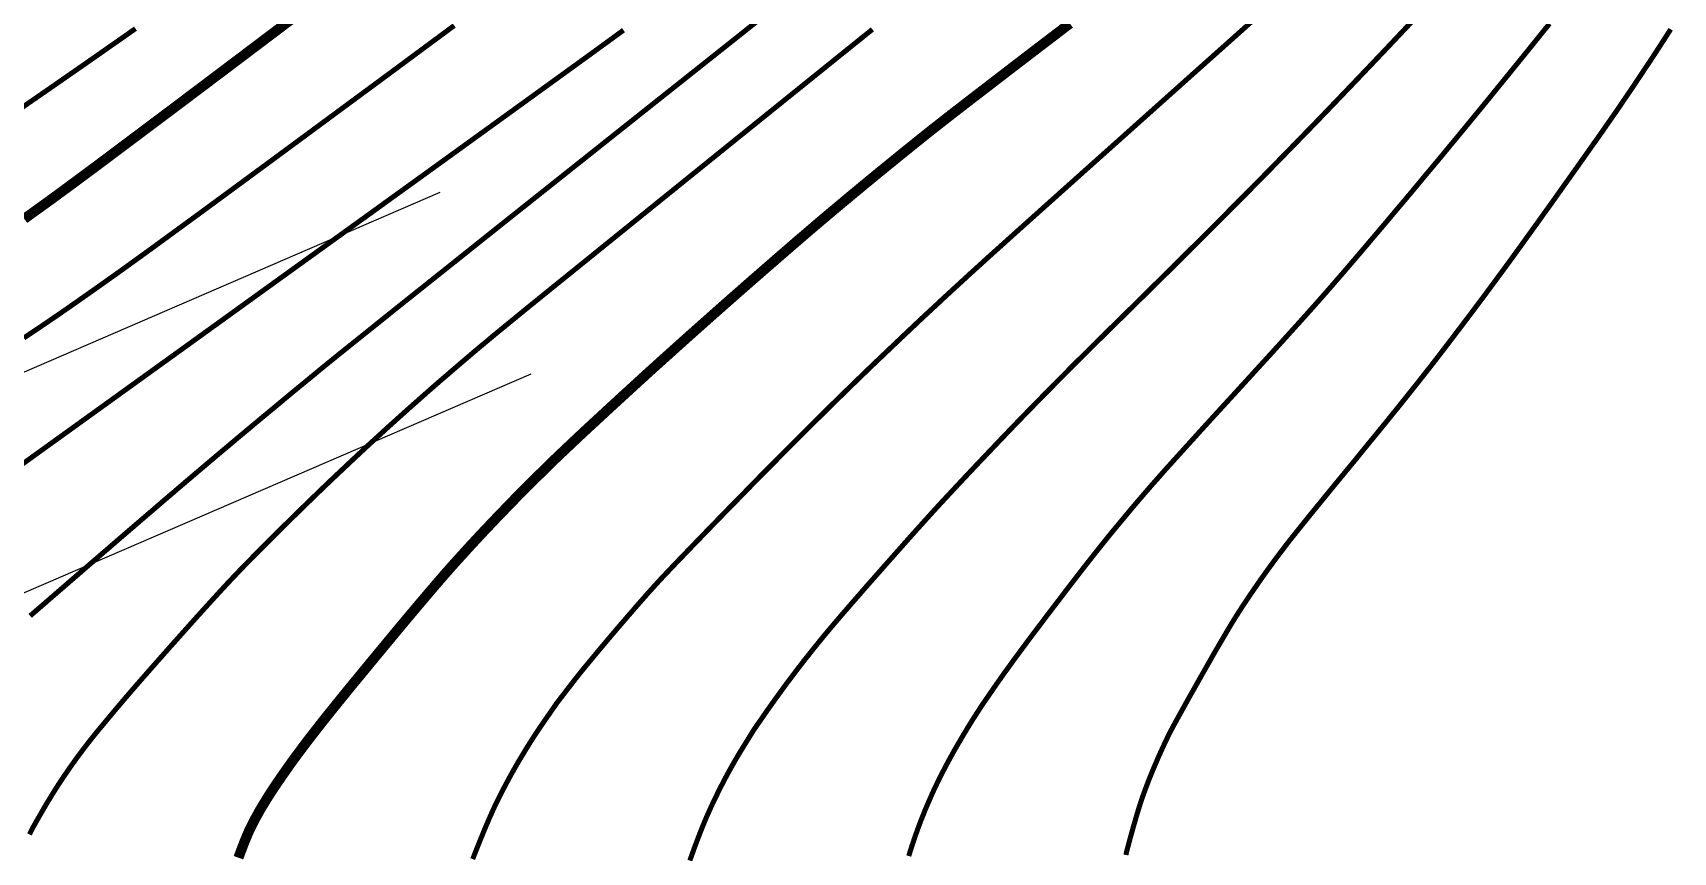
# Model space of a CAD drawing. Extents: x 36524600 to 36525730, y 2746759 to 2747713.
# Drawn here: x 36525149.49 to 36525173.75, y 2747414.68 to 2747426.79 of the extents above; entities that cross this region are included whole.
import ezdxf

# ---------------------------------------------------------------- set-up
doc = ezdxf.new("R2010")
doc.units = 0
doc.header["$LTSCALE"] = 1000
doc.header["$MEASUREMENT"] = 0
doc.linetypes.add('X2', pattern=[10, 8, -2])
doc.layers.add('DGX', color=251, linetype='Continuous')
doc.layers.add('DLSS', color=4, linetype='Continuous')

# ---------------------------------------------------------------- blocks, each defined once
blk = doc.blocks.new('dxt')
at = {"layer": 'DGX', "color": 253, "linetype": 'Continuous', "flags": 128}
for points, const_width in [([(36525173.71, 2747426.843), (36525173.656, 2747426.759), (36525173.603, 2747426.676), (36525173.549, 2747426.593), (36525173.495, 2747426.51), (36525173.441, 2747426.427), (36525173.386, 2747426.344), (36525173.331, 2747426.262), (36525173.276, 2747426.179), (36525173.221, 2747426.097), (36525173.166, 2747426.014), (36525173.111, 2747425.932), (36525173.055, 2747425.85), (36525172.999, 2747425.768), (36525172.944, 2747425.686), (36525172.888, 2747425.605), (36525172.824, 2747425.513), (36525172.746, 2747425.401), (36525172.654, 2747425.269), (36525172.546, 2747425.117), (36525172.425, 2747424.945), (36525172.288, 2747424.752), (36525172.137, 2747424.54), (36525171.972, 2747424.307), (36525171.802, 2747424.07), (36525171.639, 2747423.843), (36525171.483, 2747423.627), (36525171.334, 2747423.421), (36525171.191, 2747423.226), (36525171.054, 2747423.041), (36525170.925, 2747422.866), (36525170.802, 2747422.702), (36525170.686, 2747422.549), (36525170.577, 2747422.405), (36525170.476, 2747422.272), (36525170.381, 2747422.148), (36525170.295, 2747422.035), (36525170.215, 2747421.932), (36525170.143, 2747421.839), (36525170.077, 2747421.756), (36525170.016, 2747421.678), (36525169.954, 2747421.6), (36525169.892, 2747421.522), (36525169.83, 2747421.444), (36525169.768, 2747421.367), (36525169.706, 2747421.289), (36525169.644, 2747421.212), (36525169.581, 2747421.135), (36525169.515, 2747421.052), (36525169.439, 2747420.96), (36525169.356, 2747420.858), (36525169.264, 2747420.746), (36525169.164, 2747420.624), (36525169.056, 2747420.491), (36525168.939, 2747420.349), (36525168.814, 2747420.197), (36525168.689, 2747420.045), (36525168.575, 2747419.905), (36525168.47, 2747419.777), (36525168.375, 2747419.661), (36525168.291, 2747419.556), (36525168.216, 2747419.463), (36525168.151, 2747419.381), (36525168.095, 2747419.312), (36525168.045, 2747419.248), (36525167.996, 2747419.183), (36525167.947, 2747419.119), (36525167.898, 2747419.054), (36525167.849, 2747418.989), (36525167.801, 2747418.923), (36525167.753, 2747418.858), (36525167.706, 2747418.792), (36525167.659, 2747418.726), (36525167.612, 2747418.659), (36525167.566, 2747418.592), (36525167.52, 2747418.525), (36525167.474, 2747418.458), (36525167.429, 2747418.391), (36525167.384, 2747418.323), (36525167.34, 2747418.255), (36525167.292, 2747418.18), (36525167.237, 2747418.092), (36525167.175, 2747417.989), (36525167.107, 2747417.873), (36525167.031, 2747417.744), (36525166.948, 2747417.601), (36525166.859, 2747417.444), (36525166.762, 2747417.274), (36525166.667, 2747417.105), (36525166.582, 2747416.955), (36525166.508, 2747416.821), (36525166.444, 2747416.706), (36525166.39, 2747416.608), (36525166.346, 2747416.528), (36525166.313, 2747416.465), (36525166.29, 2747416.42), (36525166.272, 2747416.383), (36525166.255, 2747416.347), (36525166.237, 2747416.31), (36525166.22, 2747416.274), (36525166.203, 2747416.237), (36525166.186, 2747416.2), (36525166.169, 2747416.164), (36525166.153, 2747416.127), (36525166.136, 2747416.09), (36525166.12, 2747416.053), (36525166.104, 2747416.016), (36525166.088, 2747415.978), (36525166.072, 2747415.941), (36525166.056, 2747415.904), (36525166.041, 2747415.866), (36525166.026, 2747415.829), (36525166.01, 2747415.791), (36525165.995, 2747415.754), (36525165.981, 2747415.716), (36525165.966, 2747415.678), (36525165.952, 2747415.641), (36525165.938, 2747415.603), (36525165.924, 2747415.565), (36525165.91, 2747415.527), (36525165.896, 2747415.486), (36525165.88, 2747415.441), (36525165.864, 2747415.391), (36525165.846, 2747415.335), (36525165.828, 2747415.275), (36525165.808, 2747415.21), (36525165.788, 2747415.139), (36525165.766, 2747415.064), (36525165.745, 2747414.989), (36525165.725, 2747414.918), (36525165.707, 2747414.852), (36525165.691, 2747414.791), (36525165.676, 2747414.735), (36525165.663, 2747414.684), (36525165.652, 2747414.637)], 0.075), ([(36525171.918, 2747426.926), (36525171.824, 2747426.81), (36525171.718, 2747426.678), (36525171.598, 2747426.529), (36525171.464, 2747426.364), (36525171.317, 2747426.183), (36525171.156, 2747425.985), (36525170.987, 2747425.777), (36525170.814, 2747425.566), (36525170.638, 2747425.352), (36525170.457, 2747425.134), (36525170.274, 2747424.912), (36525170.086, 2747424.688), (36525169.896, 2747424.459), (36525169.701, 2747424.228), (36525169.511, 2747424.002), (36525169.332, 2747423.791), (36525169.166, 2747423.595), (36525169.011, 2747423.414), (36525168.868, 2747423.247), (36525168.737, 2747423.096), (36525168.618, 2747422.959), (36525168.511, 2747422.838), (36525168.402, 2747422.715), (36525168.276, 2747422.574), (36525168.133, 2747422.416), (36525167.974, 2747422.24), (36525167.798, 2747422.046), (36525167.605, 2747421.835), (36525167.396, 2747421.606), (36525167.17, 2747421.359), (36525166.946, 2747421.115), (36525166.742, 2747420.891), (36525166.559, 2747420.689), (36525166.396, 2747420.509), (36525166.252, 2747420.35), (36525166.13, 2747420.212), (36525166.027, 2747420.096), (36525165.945, 2747420.001), (36525165.873, 2747419.917), (36525165.801, 2747419.833), (36525165.729, 2747419.748), (36525165.658, 2747419.663), (36525165.587, 2747419.578), (36525165.516, 2747419.493), (36525165.446, 2747419.408), (36525165.376, 2747419.322), (36525165.302, 2747419.23), (36525165.22, 2747419.127), (36525165.13, 2747419.013), (36525165.031, 2747418.887), (36525164.925, 2747418.75), (36525164.811, 2747418.602), (36525164.689, 2747418.442), (36525164.558, 2747418.271), (36525164.428, 2747418.1), (36525164.307, 2747417.939), (36525164.195, 2747417.79), (36525164.092, 2747417.651), (36525163.997, 2747417.523), (36525163.912, 2747417.405), (36525163.835, 2747417.299), (36525163.768, 2747417.203), (36525163.706, 2747417.115), (36525163.65, 2747417.033), (36525163.597, 2747416.956), (36525163.548, 2747416.885), (36525163.504, 2747416.819), (36525163.464, 2747416.758), (36525163.429, 2747416.703), (36525163.397, 2747416.654), (36525163.368, 2747416.607), (36525163.339, 2747416.56), (36525163.31, 2747416.513), (36525163.282, 2747416.466), (36525163.253, 2747416.418), (36525163.225, 2747416.371), (36525163.197, 2747416.323), (36525163.169, 2747416.276), (36525163.142, 2747416.228), (36525163.114, 2747416.18), (36525163.087, 2747416.132), (36525163.061, 2747416.084), (36525163.034, 2747416.035), (36525163.008, 2747415.987), (36525162.983, 2747415.938), (36525162.957, 2747415.89), (36525162.932, 2747415.841), (36525162.907, 2747415.792), (36525162.883, 2747415.742), (36525162.858, 2747415.693), (36525162.835, 2747415.643), (36525162.811, 2747415.594), (36525162.788, 2747415.544), (36525162.766, 2747415.493), (36525162.744, 2747415.443), (36525162.722, 2747415.393), (36525162.7, 2747415.342), (36525162.679, 2747415.291), (36525162.659, 2747415.24), (36525162.638, 2747415.189), (36525162.618, 2747415.138), (36525162.599, 2747415.087), (36525162.579, 2747415.035), (36525162.561, 2747414.983), (36525162.542, 2747414.932), (36525162.524, 2747414.88), (36525162.507, 2747414.828), (36525162.489, 2747414.775), (36525162.472, 2747414.723), (36525162.456, 2747414.671), (36525162.441, 2747414.621)], 0.075), ([(36525169.989, 2747427.068), (36525169.761, 2747426.828), (36525169.509, 2747426.561), (36525169.246, 2747426.284), (36525168.987, 2747426.013), (36525168.733, 2747425.748), (36525168.483, 2747425.488), (36525168.237, 2747425.235), (36525167.995, 2747424.987), (36525167.758, 2747424.744), (36525167.525, 2747424.508), (36525167.293, 2747424.274), (36525167.058, 2747424.038), (36525166.821, 2747423.801), (36525166.581, 2747423.562), (36525166.339, 2747423.321), (36525166.094, 2747423.08), (36525165.847, 2747422.836), (36525165.598, 2747422.591), (36525165.35, 2747422.348), (36525165.11, 2747422.11), (36525164.876, 2747421.878), (36525164.65, 2747421.65), (36525164.43, 2747421.427), (36525164.217, 2747421.21), (36525164.012, 2747420.998), (36525163.813, 2747420.791), (36525163.624, 2747420.592), (36525163.447, 2747420.406), (36525163.284, 2747420.233), (36525163.133, 2747420.072), (36525162.994, 2747419.923), (36525162.868, 2747419.787), (36525162.755, 2747419.663), (36525162.654, 2747419.551), (36525162.559, 2747419.446), (36525162.465, 2747419.341), (36525162.371, 2747419.235), (36525162.277, 2747419.129), (36525162.183, 2747419.023), (36525162.089, 2747418.917), (36525161.996, 2747418.811), (36525161.902, 2747418.705), (36525161.811, 2747418.602), (36525161.727, 2747418.505), (36525161.648, 2747418.415), (36525161.576, 2747418.332), (36525161.509, 2747418.255), (36525161.448, 2747418.185), (36525161.394, 2747418.121), (36525161.345, 2747418.064), (36525161.299, 2747418.01), (36525161.254, 2747417.956), (36525161.209, 2747417.902), (36525161.164, 2747417.848), (36525161.119, 2747417.793), (36525161.075, 2747417.738), (36525161.03, 2747417.683), (36525160.986, 2747417.628), (36525160.943, 2747417.573), (36525160.899, 2747417.518), (36525160.856, 2747417.462), (36525160.812, 2747417.406), (36525160.77, 2747417.35), (36525160.727, 2747417.294), (36525160.685, 2747417.238), (36525160.642, 2747417.181), (36525160.6, 2747417.124), (36525160.559, 2747417.067), (36525160.517, 2747417.01), (36525160.476, 2747416.953), (36525160.435, 2747416.896), (36525160.394, 2747416.838), (36525160.353, 2747416.781), (36525160.313, 2747416.723), (36525160.275, 2747416.668), (36525160.243, 2747416.621), (36525160.215, 2747416.581), (36525160.192, 2747416.549), (36525160.175, 2747416.523), (36525160.162, 2747416.505), (36525160.155, 2747416.494), (36525160.152, 2747416.491), (36525160.15, 2747416.487), (36525160.143, 2747416.476), (36525160.131, 2747416.457), (36525160.115, 2747416.431), (36525160.094, 2747416.397), (36525160.069, 2747416.356), (36525160.039, 2747416.308), (36525160.004, 2747416.252), (36525159.967, 2747416.192), (36525159.931, 2747416.132), (36525159.895, 2747416.072), (36525159.86, 2747416.011), (36525159.825, 2747415.95), (36525159.791, 2747415.889), (36525159.757, 2747415.827), (36525159.724, 2747415.766), (36525159.692, 2747415.703), (36525159.659, 2747415.641), (36525159.628, 2747415.578), (36525159.597, 2747415.515), (36525159.566, 2747415.452), (36525159.536, 2747415.389), (36525159.507, 2747415.325), (36525159.478, 2747415.261), (36525159.449, 2747415.195), (36525159.42, 2747415.126), (36525159.39, 2747415.054), (36525159.36, 2747414.978), (36525159.329, 2747414.899), (36525159.298, 2747414.816), (36525159.266, 2747414.731), (36525159.234, 2747414.641), (36525159.203, 2747414.553)], 0.075), ([(36525167.828, 2747427.239), (36525167.275, 2747426.745), (36525166.646, 2747426.184), (36525166.014, 2747425.619), (36525165.449, 2747425.114), (36525164.951, 2747424.669), (36525164.521, 2747424.284), (36525164.158, 2747423.959), (36525163.862, 2747423.693), (36525163.633, 2747423.487), (36525163.472, 2747423.341), (36525163.344, 2747423.225), (36525163.217, 2747423.108), (36525163.09, 2747422.992), (36525162.963, 2747422.875), (36525162.837, 2747422.757), (36525162.71, 2747422.64), (36525162.584, 2747422.522), (36525162.459, 2747422.404), (36525162.333, 2747422.285), (36525162.208, 2747422.166), (36525162.083, 2747422.047), (36525161.958, 2747421.928), (36525161.834, 2747421.809), (36525161.71, 2747421.689), (36525161.586, 2747421.569), (36525161.462, 2747421.448), (36525161.339, 2747421.328), (36525161.216, 2747421.207), (36525161.093, 2747421.085), (36525160.97, 2747420.964), (36525160.848, 2747420.842), (36525160.726, 2747420.72), (36525160.604, 2747420.598), (36525160.483, 2747420.475), (36525160.362, 2747420.353), (36525160.24, 2747420.23), (36525160.119, 2747420.107), (36525159.999, 2747419.983), (36525159.878, 2747419.86), (36525159.757, 2747419.737), (36525159.637, 2747419.613), (36525159.516, 2747419.489), (36525159.4, 2747419.369), (36525159.291, 2747419.257), (36525159.19, 2747419.152), (36525159.097, 2747419.055), (36525159.011, 2747418.966), (36525158.933, 2747418.884), (36525158.862, 2747418.809), (36525158.799, 2747418.743), (36525158.737, 2747418.676), (36525158.668, 2747418.6), (36525158.592, 2747418.516), (36525158.51, 2747418.423), (36525158.421, 2747418.322), (36525158.326, 2747418.212), (36525158.224, 2747418.094), (36525158.115, 2747417.967), (36525158.007, 2747417.84), (36525157.906, 2747417.72), (36525157.813, 2747417.609), (36525157.727, 2747417.505), (36525157.648, 2747417.41), (36525157.577, 2747417.322), (36525157.513, 2747417.242), (36525157.457, 2747417.169), (36525157.407, 2747417.105), (36525157.364, 2747417.05), (36525157.328, 2747417.002), (36525157.297, 2747416.963), (36525157.273, 2747416.932), (36525157.256, 2747416.909), (36525157.245, 2747416.895), (36525157.24, 2747416.889), (36525157.236, 2747416.883), (36525157.226, 2747416.868), (36525157.21, 2747416.845), (36525157.188, 2747416.813), (36525157.16, 2747416.773), (36525157.127, 2747416.725), (36525157.087, 2747416.668), (36525157.042, 2747416.603), (36525156.994, 2747416.533), (36525156.947, 2747416.463), (36525156.901, 2747416.393), (36525156.855, 2747416.322), (36525156.81, 2747416.25), (36525156.766, 2747416.179), (36525156.722, 2747416.106), (36525156.679, 2747416.034), (36525156.636, 2747415.961), (36525156.594, 2747415.887), (36525156.553, 2747415.814), (36525156.513, 2747415.74), (36525156.473, 2747415.665), (36525156.434, 2747415.59), (36525156.395, 2747415.515), (36525156.358, 2747415.439), (36525156.319, 2747415.36), (36525156.279, 2747415.272), (36525156.236, 2747415.176), (36525156.191, 2747415.072), (36525156.145, 2747414.96), (36525156.096, 2747414.84), (36525156.045, 2747414.712), (36525155.991, 2747414.576)], 0.075), ([(36525164.824, 2747426.928), (36525164.369, 2747426.581), (36525163.968, 2747426.274), (36525163.622, 2747426.008), (36525163.329, 2747425.783), (36525163.091, 2747425.599), (36525162.907, 2747425.455), (36525162.776, 2747425.353), (36525162.673, 2747425.27), (36525162.57, 2747425.188), (36525162.468, 2747425.105), (36525162.365, 2747425.023), (36525162.263, 2747424.94), (36525162.16, 2747424.856), (36525162.058, 2747424.773), (36525161.956, 2747424.69), (36525161.854, 2747424.606), (36525161.752, 2747424.522), (36525161.651, 2747424.438), (36525161.549, 2747424.354), (36525161.448, 2747424.269), (36525161.347, 2747424.185), (36525161.246, 2747424.1), (36525161.145, 2747424.015), (36525161.038, 2747423.924), (36525160.919, 2747423.822), (36525160.788, 2747423.71), (36525160.645, 2747423.586), (36525160.489, 2747423.451), (36525160.321, 2747423.305), (36525160.141, 2747423.148), (36525159.948, 2747422.979), (36525159.75, 2747422.805), (36525159.552, 2747422.63), (36525159.354, 2747422.454), (36525159.156, 2747422.278), (36525158.958, 2747422.1), (36525158.76, 2747421.922), (36525158.562, 2747421.743), (36525158.365, 2747421.563), (36525158.174, 2747421.388), (36525157.996, 2747421.225), (36525157.831, 2747421.072), (36525157.679, 2747420.932), (36525157.54, 2747420.802), (36525157.415, 2747420.684), (36525157.302, 2747420.577), (36525157.202, 2747420.482), (36525157.109, 2747420.392), (36525157.017, 2747420.301), (36525156.925, 2747420.21), (36525156.833, 2747420.119), (36525156.741, 2747420.028), (36525156.65, 2747419.936), (36525156.56, 2747419.843), (36525156.47, 2747419.75), (36525156.38, 2747419.657), (36525156.291, 2747419.564), (36525156.202, 2747419.47), (36525156.113, 2747419.376), (36525156.025, 2747419.281), (36525155.937, 2747419.186), (36525155.85, 2747419.09), (36525155.763, 2747418.995), (36525155.67, 2747418.891), (36525155.564, 2747418.771), (36525155.447, 2747418.635), (36525155.317, 2747418.483), (36525155.175, 2747418.315), (36525155.02, 2747418.131), (36525154.853, 2747417.931), (36525154.674, 2747417.715), (36525154.496, 2747417.5), (36525154.335, 2747417.304), (36525154.188, 2747417.126), (36525154.058, 2747416.966), (36525153.943, 2747416.824), (36525153.844, 2747416.701), (36525153.76, 2747416.596), (36525153.693, 2747416.51), (36525153.635, 2747416.435), (36525153.58, 2747416.365), (36525153.53, 2747416.299), (36525153.484, 2747416.239), (36525153.442, 2747416.182), (36525153.403, 2747416.131), (36525153.369, 2747416.084), (36525153.338, 2747416.042), (36525153.31, 2747416.003), (36525153.281, 2747415.963), (36525153.253, 2747415.923), (36525153.225, 2747415.883), (36525153.197, 2747415.843), (36525153.169, 2747415.803), (36525153.141, 2747415.762), (36525153.113, 2747415.722), (36525153.086, 2747415.682), (36525153.059, 2747415.641), (36525153.032, 2747415.601), (36525153.005, 2747415.56), (36525152.979, 2747415.519), (36525152.953, 2747415.478), (36525152.927, 2747415.436), (36525152.902, 2747415.395), (36525152.877, 2747415.354), (36525152.852, 2747415.312), (36525152.828, 2747415.27), (36525152.805, 2747415.228), (36525152.781, 2747415.185), (36525152.758, 2747415.142), (36525152.736, 2747415.099), (36525152.714, 2747415.056), (36525152.692, 2747415.01), (36525152.668, 2747414.957), (36525152.643, 2747414.897), (36525152.616, 2747414.832), (36525152.588, 2747414.76), (36525152.558, 2747414.681), (36525152.527, 2747414.596)], 0.15), ([(36525161.903, 2747426.842), (36525161.304, 2747426.36), (36525160.634, 2747425.82), (36525159.894, 2747425.224), (36525159.162, 2747424.633), (36525158.513, 2747424.109), (36525157.95, 2747423.654), (36525157.47, 2747423.266), (36525157.075, 2747422.947), (36525156.764, 2747422.695), (36525156.538, 2747422.51), (36525156.396, 2747422.394), (36525156.296, 2747422.312), (36525156.197, 2747422.229), (36525156.097, 2747422.146), (36525155.998, 2747422.063), (36525155.9, 2747421.979), (36525155.801, 2747421.895), (36525155.703, 2747421.811), (36525155.605, 2747421.726), (36525155.507, 2747421.642), (36525155.409, 2747421.557), (36525155.312, 2747421.472), (36525155.215, 2747421.386), (36525155.118, 2747421.3), (36525155.021, 2747421.214), (36525154.925, 2747421.128), (36525154.828, 2747421.041), (36525154.732, 2747420.955), (36525154.637, 2747420.867), (36525154.541, 2747420.78), (36525154.446, 2747420.693), (36525154.351, 2747420.605), (36525154.256, 2747420.516), (36525154.162, 2747420.428), (36525154.068, 2747420.339), (36525153.973, 2747420.25), (36525153.876, 2747420.158), (36525153.778, 2747420.064), (36525153.678, 2747419.968), (36525153.577, 2747419.87), (36525153.474, 2747419.77), (36525153.37, 2747419.668), (36525153.264, 2747419.564), (36525153.159, 2747419.461), (36525153.058, 2747419.361), (36525152.961, 2747419.264), (36525152.867, 2747419.17), (36525152.778, 2747419.08), (36525152.693, 2747418.993), (36525152.611, 2747418.91), (36525152.534, 2747418.83), (36525152.454, 2747418.746), (36525152.365, 2747418.652), (36525152.268, 2747418.547), (36525152.162, 2747418.431), (36525152.048, 2747418.306), (36525151.924, 2747418.169), (36525151.792, 2747418.022), (36525151.652, 2747417.865), (36525151.511, 2747417.707), (36525151.381, 2747417.56), (36525151.26, 2747417.423), (36525151.148, 2747417.296), (36525151.046, 2747417.179), (36525150.953, 2747417.072), (36525150.87, 2747416.976), (36525150.797, 2747416.89), (36525150.73, 2747416.811), (36525150.668, 2747416.737), (36525150.61, 2747416.668), (36525150.556, 2747416.603), (36525150.506, 2747416.543), (36525150.46, 2747416.488), (36525150.419, 2747416.438), (36525150.382, 2747416.392), (36525150.347, 2747416.348), (36525150.313, 2747416.305), (36525150.279, 2747416.261), (36525150.245, 2747416.217), (36525150.211, 2747416.172), (36525150.178, 2747416.128), (36525150.145, 2747416.083), (36525150.112, 2747416.038), (36525150.079, 2747415.992), (36525150.047, 2747415.947), (36525150.015, 2747415.901), (36525149.984, 2747415.855), (36525149.952, 2747415.809), (36525149.921, 2747415.763), (36525149.891, 2747415.717), (36525149.86, 2747415.67), (36525149.83, 2747415.623), (36525149.8, 2747415.576), (36525149.771, 2747415.529), (36525149.742, 2747415.481), (36525149.713, 2747415.434), (36525149.684, 2747415.386), (36525149.656, 2747415.338), (36525149.628, 2747415.29), (36525149.601, 2747415.243), (36525149.577, 2747415.201), (36525149.555, 2747415.163), (36525149.535, 2747415.128), (36525149.518, 2747415.097), (36525149.503, 2747415.071), (36525149.49, 2747415.048), (36525149.48, 2747415.029), (36525149.469, 2747415.008), (36525149.454, 2747414.979), (36525149.435, 2747414.941)], 0.075), ([(36525153.384, 2747427.047), (36525152.447, 2747426.34), (36525151.643, 2747425.734), (36525150.971, 2747425.23), (36525150.433, 2747424.827), (36525150.027, 2747424.526), (36525149.754, 2747424.326), (36525149.552, 2747424.18), (36525149.358, 2747424.041)], 0.15), ([(36525161.006, 2747427.603), (36525159.761, 2747426.614), (36525158.512, 2747425.623), (36525157.406, 2747424.744), (36525156.442, 2747423.978), (36525155.622, 2747423.324), (36525154.944, 2747422.784), (36525154.41, 2747422.356), (36525154.018, 2747422.042), (36525153.769, 2747421.84), (36525153.592, 2747421.694), (36525153.415, 2747421.549), (36525153.238, 2747421.403), (36525153.062, 2747421.256), (36525152.885, 2747421.11), (36525152.709, 2747420.963), (36525152.533, 2747420.816), (36525152.358, 2747420.669), (36525152.169, 2747420.51), (36525151.955, 2747420.329), (36525151.715, 2747420.125), (36525151.449, 2747419.898), (36525151.158, 2747419.648), (36525150.841, 2747419.376), (36525150.499, 2747419.081), (36525150.13, 2747418.763), (36525149.768, 2747418.45), (36525149.446, 2747418.171)], 0.075), ([(36525149.269, 2747425.646), (36525149.462, 2747425.78), (36525149.655, 2747425.913), (36525149.848, 2747426.047), (36525150.041, 2747426.181), (36525150.234, 2747426.315), (36525150.427, 2747426.449), (36525150.619, 2747426.584), (36525150.812, 2747426.718), (36525151.004, 2747426.853)], 0.075), ([(36525149.353, 2747422.28), (36525149.476, 2747422.362), (36525149.598, 2747422.444), (36525149.724, 2747422.53), (36525149.858, 2747422.621), (36525149.998, 2747422.718), (36525150.146, 2747422.821), (36525150.301, 2747422.93), (36525150.463, 2747423.044), (36525150.632, 2747423.164), (36525150.809, 2747423.29), (36525151.017, 2747423.44), (36525151.281, 2747423.631), (36525151.601, 2747423.865), (36525151.976, 2747424.139), (36525152.408, 2747424.456), (36525152.896, 2747424.815), (36525153.439, 2747425.215), (36525154.038, 2747425.657), (36525154.643, 2747426.103), (36525155.203, 2747426.517), (36525155.718, 2747426.898)], 0.075), ([(36525158.222, 2747426.83), (36525157.73, 2747426.472), (36525157.093, 2747426.011), (36525156.312, 2747425.446), (36525155.387, 2747424.778), (36525154.317, 2747424.006), (36525153.103, 2747423.132), (36525151.745, 2747422.153), (36525150.399, 2747421.184), (36525149.221, 2747420.336)], 0.075)]:
    blk.add_lwpolyline(points, dxfattribs=dict(at, const_width=const_width))
at = {"layer": 'DLSS', "color": 253, "linetype": 'X2'}
for p, q in [((36525115.926, 2747407.363), (36525155.51, 2747424.433)), ((36525117.271, 2747404.681), (36525156.856, 2747421.751))]:
    blk.add_line(p, q, dxfattribs=at)

msp = doc.modelspace()

# ---------------------------------------------------------------- block references
msp.add_blockref('dxt', (0, 0))

doc.saveas('drawing.dxf')
